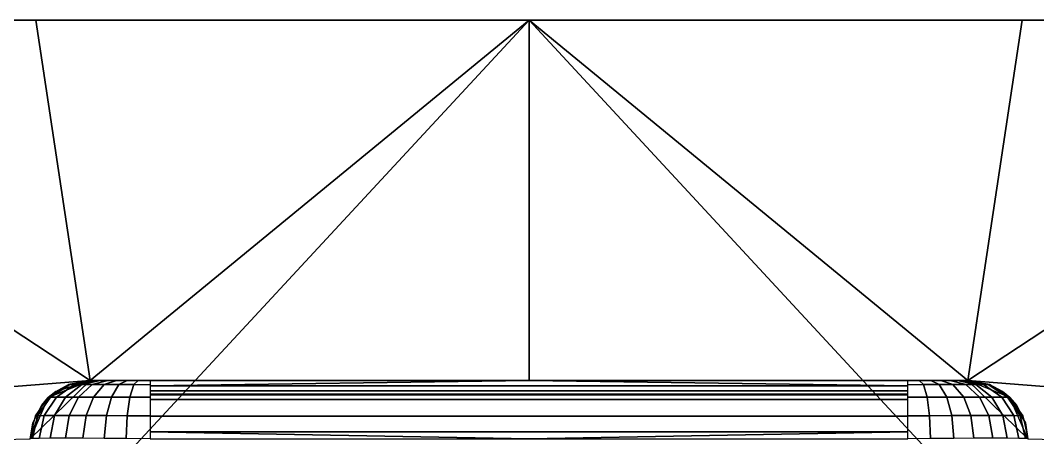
# Model space of a CAD drawing. Extents: x -30.2 to 30.1, y -17.9 to 0.1.
# Drawn here: x -4.23 to 4.23, y -3.34 to 0.13 of the extents above; entities that cross this region are included whole.
import ezdxf

# ---------------------------------------------------------------- set-up
doc = ezdxf.new("R2010")
doc.units = 0
doc.header["$MEASUREMENT"] = 0
doc.layers.add('Pux Jalapa', color=255, linetype='CONTINUOUS')

msp = doc.modelspace()

# ---------------------------------------------------------------- linework, layer by layer
at = {"layer": 'Pux Jalapa'}
for points in [[(-12.1304, -6.8943, -7.3802), (-12.3144, 0.1319, -7.5642), (-4.1789, -4.3812, -7.4461)], [(-12.3144, 0.1319, -7.5642), (0, 0.1319, -7.5642), (-4.1789, -4.3812, -7.4461)], [(-3.6522, -2.8681, 7.4857), (-8.2096, 0.1319, 7.5642), (-12.2182, -3.5435, 7.468)], [(-4.1048, 0.1319, 7.5642), (-8.2096, 0.1319, 7.5642), (-3.6522, -2.8681, 7.4857)], [(-3.6219, 0.1319, 7.5642), (-5.0706, 0.1319, 7.5642), (-4.9286, 0.1319, 5.6732)], [(-5.0706, 0.1319, -7.5642), (-3.6219, 0.1319, -7.5642), (-4.9286, 0.1319, -5.6732)], [(-2.9571, 0.1319, 3.7821), (-2.9571, 0.1319, 5.6732), (-4.9286, 0.1319, 5.6732), (-4.9286, 0.1319, 3.7821)], [(-2.9571, 0.1319, 1.8911), (-2.9571, 0.1319, 3.7821), (-4.9286, 0.1319, 3.7821), (-4.9286, 0.1319, 1.8911)], [(-2.9571, 0.1319, 0), (-2.9571, 0.1319, 1.8911), (-4.9286, 0.1319, 1.8911), (-4.9286, 0.1319, 0)], [(-2.9571, 0.1319, -1.8911), (-2.9571, 0.1319, 0), (-4.9286, 0.1319, 0), (-4.9286, 0.1319, -1.8911)], [(-2.9571, 0.1319, -3.7821), (-2.9571, 0.1319, -1.8911), (-4.9286, 0.1319, -1.8911), (-4.9286, 0.1319, -3.7821)], [(-2.9571, 0.1319, -5.6732), (-2.9571, 0.1319, -3.7821), (-4.9286, 0.1319, -3.7821), (-4.9286, 0.1319, -5.6732)], [(-4.9286, 0.1319, 5.6732), (-2.9571, 0.1319, 5.6732), (-3.6219, 0.1319, 7.5642)], [(-2.9571, 0.1319, -5.6732), (-4.9286, 0.1319, -5.6732), (-3.6219, 0.1319, -7.5642)], [(4.1789, -4.3812, -7.4461), (-4.1789, -4.3812, -7.4461), (0, 0.1319, -7.5642)], [(0, 0.1319, 7.5642), (-4.1048, 0.1319, 7.5642), (-3.6522, -2.8681, 7.4857)], [(-3.6522, -2.8681, 7.4857), (0, -2.8681, 7.4857), (0, 0.1319, 7.5642)], [(-2.1731, 0.1319, 7.5642), (-3.6219, 0.1319, 7.5642), (-2.9571, 0.1319, 5.6732)], [(-3.6219, 0.1319, -7.5642), (-2.1731, 0.1319, -7.5642), (-2.9571, 0.1319, -5.6732)], [(-0.9857, 0.1319, 3.7821), (-0.9857, 0.1319, 5.6732), (-2.9571, 0.1319, 5.6732), (-2.9571, 0.1319, 3.7821)], [(-0.9857, 0.1319, 1.8911), (-0.9857, 0.1319, 3.7821), (-2.9571, 0.1319, 3.7821), (-2.9571, 0.1319, 1.8911)], [(-0.9857, 0.1319, 0), (-0.9857, 0.1319, 1.8911), (-2.9571, 0.1319, 1.8911), (-2.9571, 0.1319, 0)], [(-0.9857, 0.1319, -1.8911), (-0.9857, 0.1319, 0), (-2.9571, 0.1319, 0), (-2.9571, 0.1319, -1.8911)], [(-0.9857, 0.1319, -3.7821), (-0.9857, 0.1319, -1.8911), (-2.9571, 0.1319, -1.8911), (-2.9571, 0.1319, -3.7821)], [(-0.9857, 0.1319, -5.6732), (-0.9857, 0.1319, -3.7821), (-2.9571, 0.1319, -3.7821), (-2.9571, 0.1319, -5.6732)], [(-2.9571, 0.1319, 5.6732), (-0.9857, 0.1319, 5.6732), (-2.1731, 0.1319, 7.5642)], [(-0.9857, 0.1319, -5.6732), (-2.9571, 0.1319, -5.6732), (-2.1731, 0.1319, -7.5642)], [(-0.7244, 0.1319, 7.5642), (-2.1731, 0.1319, 7.5642), (-0.9857, 0.1319, 5.6732)], [(-2.1731, 0.1319, -7.5642), (-0.7244, 0.1319, -7.5642), (-0.9857, 0.1319, -5.6732)], [(0.9857, 0.1319, 3.7821), (0.9857, 0.1319, 5.6732), (-0.9857, 0.1319, 5.6732), (-0.9857, 0.1319, 3.7821)], [(0.9857, 0.1319, 1.8911), (0.9857, 0.1319, 3.7821), (-0.9857, 0.1319, 3.7821), (-0.9857, 0.1319, 1.8911)], [(0.9857, 0.1319, 0), (0.9857, 0.1319, 1.8911), (-0.9857, 0.1319, 1.8911), (-0.9857, 0.1319, 0)], [(0.9857, 0.1319, -1.8911), (0.9857, 0.1319, 0), (-0.9857, 0.1319, 0), (-0.9857, 0.1319, -1.8911)], [(0.9857, 0.1319, -3.7821), (0.9857, 0.1319, -1.8911), (-0.9857, 0.1319, -1.8911), (-0.9857, 0.1319, -3.7821)], [(0.9857, 0.1319, -5.6732), (0.9857, 0.1319, -3.7821), (-0.9857, 0.1319, -3.7821), (-0.9857, 0.1319, -5.6732)], [(0.7244, 0.1319, 7.5642), (-0.7244, 0.1319, 7.5642), (-0.9857, 0.1319, 5.6732)], [(-0.9857, 0.1319, 5.6732), (0.9857, 0.1319, 5.6732), (0.7244, 0.1319, 7.5642)], [(0.9857, 0.1319, -5.6732), (-0.9857, 0.1319, -5.6732), (-0.7244, 0.1319, -7.5642)], [(-0.7244, 0.1319, -7.5642), (0.7244, 0.1319, -7.5642), (0.9857, 0.1319, -5.6732)], [(0, 0.1319, -7.5642), (12.3144, 0.1319, -7.5642), (4.1789, -4.3812, -7.4461)], [(4.1048, 0.1319, 7.5642), (0, 0.1319, 7.5642), (3.6522, -2.8681, 7.4857)], [(0, -2.8681, 7.4857), (3.6522, -2.8681, 7.4857), (0, 0.1319, 7.5642)], [(2.1731, 0.1319, 7.5642), (0.7244, 0.1319, 7.5642), (0.9857, 0.1319, 5.6732)], [(0.7244, 0.1319, -7.5642), (2.1731, 0.1319, -7.5642), (0.9857, 0.1319, -5.6732)], [(2.9571, 0.1319, 3.7821), (2.9571, 0.1319, 5.6732), (0.9857, 0.1319, 5.6732), (0.9857, 0.1319, 3.7821)], [(2.9571, 0.1319, 1.8911), (2.9571, 0.1319, 3.7821), (0.9857, 0.1319, 3.7821), (0.9857, 0.1319, 1.8911)], [(2.9571, 0.1319, 0), (2.9571, 0.1319, 1.8911), (0.9857, 0.1319, 1.8911), (0.9857, 0.1319, 0)], [(2.9571, 0.1319, -1.8911), (2.9571, 0.1319, 0), (0.9857, 0.1319, 0), (0.9857, 0.1319, -1.8911)], [(2.9571, 0.1319, -3.7821), (2.9571, 0.1319, -1.8911), (0.9857, 0.1319, -1.8911), (0.9857, 0.1319, -3.7821)], [(2.9571, 0.1319, -5.6732), (2.9571, 0.1319, -3.7821), (0.9857, 0.1319, -3.7821), (0.9857, 0.1319, -5.6732)], [(0.9857, 0.1319, 5.6732), (2.9571, 0.1319, 5.6732), (2.1731, 0.1319, 7.5642)], [(2.9571, 0.1319, -5.6732), (0.9857, 0.1319, -5.6732), (2.1731, 0.1319, -7.5642)], [(3.6219, 0.1319, 7.5642), (2.1731, 0.1319, 7.5642), (2.9571, 0.1319, 5.6732)], [(2.1731, 0.1319, -7.5642), (3.6219, 0.1319, -7.5642), (2.9571, 0.1319, -5.6732)], [(4.9286, 0.1319, 3.7821), (4.9286, 0.1319, 5.6732), (2.9571, 0.1319, 5.6732), (2.9571, 0.1319, 3.7821)], [(4.9286, 0.1319, 1.8911), (4.9286, 0.1319, 3.7821), (2.9571, 0.1319, 3.7821), (2.9571, 0.1319, 1.8911)], [(4.9286, 0.1319, 0), (4.9286, 0.1319, 1.8911), (2.9571, 0.1319, 1.8911), (2.9571, 0.1319, 0)], [(4.9286, 0.1319, -1.8911), (4.9286, 0.1319, 0), (2.9571, 0.1319, 0), (2.9571, 0.1319, -1.8911)], [(4.9286, 0.1319, -3.7821), (4.9286, 0.1319, -1.8911), (2.9571, 0.1319, -1.8911), (2.9571, 0.1319, -3.7821)], [(4.9286, 0.1319, -5.6732), (4.9286, 0.1319, -3.7821), (2.9571, 0.1319, -3.7821), (2.9571, 0.1319, -5.6732)], [(2.9571, 0.1319, 5.6732), (4.9286, 0.1319, 5.6732), (3.6219, 0.1319, 7.5642)], [(4.9286, 0.1319, -5.6732), (2.9571, 0.1319, -5.6732), (3.6219, 0.1319, -7.5642)], [(5.0706, 0.1319, 7.5642), (3.6219, 0.1319, 7.5642), (4.9286, 0.1319, 5.6732)], [(3.6219, 0.1319, -7.5642), (5.0706, 0.1319, -7.5642), (4.9286, 0.1319, -5.6732)], [(8.2096, 0.1319, 7.5642), (4.1048, 0.1319, 7.5642), (3.6522, -2.8681, 7.4857)], [(12.2182, -3.5435, 7.468), (8.2096, 0.1319, 7.5642), (3.6522, -2.8681, 7.4857)], [(12.3144, 0.1319, -7.5642), (12.1304, -6.8943, -7.3802), (4.1789, -4.3812, -7.4461)], [(-4.1521, -3.355, 7.4729), (-3.6522, -2.8681, 7.4857), (-12.2182, -3.5435, 7.468)], [(-3.6522, -2.8681, 7.4857), (-4.0011, -3.0099, 7.482), (-3.6522, -2.8681, 3.8958)], [(-3.6522, -2.8681, 3.8958), (-4.0011, -3.0099, 7.482), (-3.9396, -2.9589, 0.306)], [(-3.9396, -2.9589, 0.306), (-3.832, -2.9015, 0.306), (-3.6522, -2.8681, 3.8958)], [(-3.8232, -2.9029, 0.1767), (-3.836, -2.9031, 0.306), (-3.6522, -2.8681, 0.306), (-3.6432, -2.8681, 0.2114)], [(-3.6522, -2.8681, 0.306), (-3.6522, -2.8681, 3.8958), (-3.832, -2.9015, 0.306)], [(-3.7832, -2.9028, 0.0447), (-3.8232, -2.9029, 0.1767), (-3.6432, -2.8681, 0.2114), (-3.6142, -2.8681, 0.1147)], [(-3.7222, -2.9027, -0.0698), (-3.7832, -2.9028, 0.0447), (-3.6142, -2.8681, 0.1147), (-3.5697, -2.8681, 0.0308)], [(-3.635, -2.9026, -0.1766), (-3.7222, -2.9027, -0.0698), (-3.5697, -2.8681, 0.0308), (-3.5059, -2.8681, -0.0475)], [(-2.4348, -2.8681, 7.4857), (-3.6522, -2.8681, 7.4857), (-3.6522, -2.8681, 6.0497)], [(-3.6522, -2.8681, 6.0497), (-3.6522, -2.8681, 4.6138), (-1.8261, -2.8681, 5.5658)], [(-3.6522, -2.8681, 4.6138), (-3.6522, -2.8681, 3.1779), (-1.8261, -2.8681, 3.6459)], [(-3.6522, -2.8681, 3.1779), (-3.6522, -2.8681, 1.7419), (-1.8261, -2.8681, 1.726)], [(-3.6522, -2.8681, 1.7419), (-3.6522, -2.8681, 0.306), (-1.8261, -2.8681, 1.726)], [(-3.6522, -2.8681, 0.306), (-3.5059, -2.8681, -0.0475), (-3.1524, -2.8681, -0.1939)], [(-1.8261, -2.8681, 3.6459), (-1.8261, -2.8681, 5.5658), (-3.6522, -2.8681, 4.6138)], [(-1.8261, -2.8681, 1.726), (-1.8261, -2.8681, 3.6459), (-3.6522, -2.8681, 3.1779)], [(-1.8261, -2.8681, 5.5658), (-2.4348, -2.8681, 7.4857), (-3.6522, -2.8681, 6.0497)], [(-1.8261, -2.8681, 1.726), (-3.6522, -2.8681, 0.306), (-3.1524, -2.8681, -0.1939)], [(-3.535, -2.9027, -0.2593), (-3.635, -2.9026, -0.1766), (-3.5059, -2.8681, -0.0475), (-3.4326, -2.8681, -0.1079)], [(-3.4137, -2.9028, -0.3248), (-3.535, -2.9027, -0.2593), (-3.4326, -2.8681, -0.1079), (-3.3437, -2.8681, -0.1558)], [(-3.2897, -2.9029, -0.3632), (-3.4137, -2.9028, -0.3248), (-3.3437, -2.8681, -0.1558), (-3.2529, -2.8681, -0.1836)], [(-3.1524, -2.9031, -0.3776), (-3.2897, -2.9029, -0.3632), (-3.2529, -2.8681, -0.1836), (-3.1524, -2.8681, -0.1939)], [(0, -2.8681, -0.1939), (-3.1524, -2.8681, -0.1939), (-3.1524, -2.9119, -0.3985)], [(-3.1524, -2.9119, -0.3985), (3.1524, -2.9119, -0.3985), (0, -2.8681, -0.1939)], [(-3.1524, -2.8681, -0.1939), (-1.8915, -2.8681, -0.1939), (-1.8261, -2.8681, 1.726)], [(-1.2174, -2.8681, 7.4857), (-2.4348, -2.8681, 7.4857), (-1.8261, -2.8681, 5.5658)], [(-1.8915, -2.8681, -0.1939), (-0.6305, -2.8681, -0.1939), (-1.8261, -2.8681, 1.726)], [(0, -2.8681, 3.6459), (0, -2.8681, 5.5658), (-1.8261, -2.8681, 5.5658), (-1.8261, -2.8681, 3.6459)], [(0, -2.8681, 1.726), (0, -2.8681, 3.6459), (-1.8261, -2.8681, 3.6459), (-1.8261, -2.8681, 1.726)], [(-1.8261, -2.8681, 5.5658), (0, -2.8681, 5.5658), (-1.2174, -2.8681, 7.4857)], [(0, -2.8681, 1.726), (-1.8261, -2.8681, 1.726), (-0.6305, -2.8681, -0.1939)], [(0, -2.8681, 7.4857), (-1.2174, -2.8681, 7.4857), (0, -2.8681, 5.5658)], [(-0.6305, -2.8681, -0.1939), (0.6305, -2.8681, -0.1939), (0, -2.8681, 1.726)], [(3.1524, -2.8681, -0.1939), (0, -2.8681, -0.1939), (3.1524, -2.9119, -0.3985)], [(1.8261, -2.8681, 3.6459), (1.8261, -2.8681, 5.5658), (0, -2.8681, 5.5658), (0, -2.8681, 3.6459)], [(1.8261, -2.8681, 1.726), (1.8261, -2.8681, 3.6459), (0, -2.8681, 3.6459), (0, -2.8681, 1.726)], [(1.2174, -2.8681, 7.4857), (0, -2.8681, 7.4857), (0, -2.8681, 5.5658)], [(0, -2.8681, 5.5658), (1.8261, -2.8681, 5.5658), (1.2174, -2.8681, 7.4857)], [(1.8261, -2.8681, 1.726), (0, -2.8681, 1.726), (0.6305, -2.8681, -0.1939)], [(0.6305, -2.8681, -0.1939), (1.8915, -2.8681, -0.1939), (1.8261, -2.8681, 1.726)], [(2.4348, -2.8681, 7.4857), (1.2174, -2.8681, 7.4857), (1.8261, -2.8681, 5.5658)], [(3.6522, -2.8681, 0.306), (3.6522, -2.8681, 1.7419), (1.8261, -2.8681, 1.726)], [(3.6522, -2.8681, 1.7419), (3.6522, -2.8681, 3.1779), (1.8261, -2.8681, 1.726)], [(3.6522, -2.8681, 3.1779), (3.6522, -2.8681, 4.6138), (1.8261, -2.8681, 3.6459)], [(3.6522, -2.8681, 4.6138), (3.6522, -2.8681, 6.0497), (1.8261, -2.8681, 5.5658)], [(1.8915, -2.8681, -0.1939), (3.1524, -2.8681, -0.1939), (1.8261, -2.8681, 1.726)], [(1.8261, -2.8681, 5.5658), (1.8261, -2.8681, 3.6459), (3.6522, -2.8681, 4.6138)], [(1.8261, -2.8681, 3.6459), (1.8261, -2.8681, 1.726), (3.6522, -2.8681, 3.1779)], [(3.1524, -2.8681, -0.1939), (3.6522, -2.8681, 0.306), (1.8261, -2.8681, 1.726)], [(1.8261, -2.8681, 5.5658), (3.6522, -2.8681, 6.0497), (2.4348, -2.8681, 7.4857)], [(3.6522, -2.8681, 6.0497), (3.6522, -2.8681, 7.4857), (2.4348, -2.8681, 7.4857)], [(3.2817, -2.9029, -0.3648), (3.1524, -2.9031, -0.3776), (3.1524, -2.8681, -0.1939), (3.247, -2.8681, -0.1848)], [(3.1524, -2.8681, -0.1939), (3.5059, -2.8681, -0.0475), (3.6522, -2.8681, 0.306)], [(3.4137, -2.9028, -0.3248), (3.2817, -2.9029, -0.3648), (3.247, -2.8681, -0.1848), (3.3437, -2.8681, -0.1558)], [(3.5282, -2.9027, -0.2638), (3.4137, -2.9028, -0.3248), (3.3437, -2.8681, -0.1558), (3.4276, -2.8681, -0.1113)], [(3.635, -2.9026, -0.1766), (3.5282, -2.9027, -0.2638), (3.4276, -2.8681, -0.1113), (3.5059, -2.8681, -0.0475)], [(3.7177, -2.9027, -0.0766), (3.635, -2.9026, -0.1766), (3.5059, -2.8681, -0.0475), (3.5663, -2.8681, 0.0258)], [(3.7832, -2.9028, 0.0447), (3.7177, -2.9027, -0.0766), (3.5663, -2.8681, 0.0258), (3.6142, -2.8681, 0.1147)], [(3.8216, -2.9029, 0.1687), (3.7832, -2.9028, 0.0447), (3.6142, -2.8681, 0.1147), (3.642, -2.8681, 0.2055)], [(3.836, -2.9031, 0.306), (3.8216, -2.9029, 0.1687), (3.642, -2.8681, 0.2055), (3.6522, -2.8681, 0.306)], [(4.0011, -3.0099, 7.482), (3.6522, -2.8681, 7.4857), (3.832, -2.9015, 3.8951)], [(3.6522, -2.8681, 7.4857), (3.6522, -2.8681, 5.0924), (3.832, -2.9015, 3.8951)], [(3.6522, -2.8681, 5.0924), (3.6522, -2.8681, 2.6992), (3.832, -2.9015, 3.8951)], [(3.6522, -2.8681, 2.6992), (3.6522, -2.8681, 0.306), (3.832, -2.9015, 0.306)], [(3.832, -2.9015, 0.306), (3.832, -2.9015, 3.8951), (3.6522, -2.8681, 2.6992)], [(3.6522, -2.8681, 7.4857), (4.1521, -3.355, 7.4729), (12.2182, -3.5435, 7.468)], [(-3.9881, -2.9977, 0.306), (-3.9396, -2.9589, 0.306), (-4.0011, -3.0099, 7.482)], [(-3.9832, -3.0074, 0.1459), (-3.9993, -3.0082, 0.306), (-3.836, -2.9031, 0.306), (-3.8232, -2.9029, 0.1767)], [(-3.9336, -3.0068, -0.0176), (-3.9832, -3.0074, 0.1459), (-3.8232, -2.9029, 0.1767), (-3.7832, -2.9028, 0.0447)], [(-3.8579, -3.0065, -0.1593), (-3.9336, -3.0068, -0.0176), (-3.7832, -2.9028, 0.0447), (-3.7222, -2.9027, -0.0698)], [(-3.7499, -3.0063, -0.2915), (-3.8579, -3.0065, -0.1593), (-3.7222, -2.9027, -0.0698), (-3.635, -2.9026, -0.1766)], [(-3.6261, -3.0064, -0.3939), (-3.7499, -3.0063, -0.2915), (-3.635, -2.9026, -0.1766), (-3.535, -2.9027, -0.2593)], [(-3.476, -3.0068, -0.4752), (-3.6261, -3.0064, -0.3939), (-3.535, -2.9027, -0.2593), (-3.4137, -2.9028, -0.3248)], [(-3.3224, -3.0074, -0.5228), (-3.476, -3.0068, -0.4752), (-3.4137, -2.9028, -0.3248), (-3.2897, -2.9029, -0.3632)], [(-3.1524, -3.0082, -0.5409), (-3.3224, -3.0074, -0.5228), (-3.2897, -2.9029, -0.3632), (-3.1524, -2.9031, -0.3776)], [(-3.1524, -2.9541, -0.4743), (3.1524, -2.9541, -0.4743), (3.1524, -2.9119, -0.3985), (-3.1524, -2.9119, -0.3985)], [(-3.1524, -2.9821, -0.5117), (3.1524, -2.9821, -0.5117), (3.1524, -2.9541, -0.4743), (-3.1524, -2.9541, -0.4743)], [(3.3125, -3.0074, -0.5248), (3.1524, -3.0082, -0.5409), (3.1524, -2.9031, -0.3776), (3.2817, -2.9029, -0.3648)], [(3.476, -3.0068, -0.4752), (3.3125, -3.0074, -0.5248), (3.2817, -2.9029, -0.3648), (3.4137, -2.9028, -0.3248)], [(3.6177, -3.0065, -0.3995), (3.476, -3.0068, -0.4752), (3.4137, -2.9028, -0.3248), (3.5282, -2.9027, -0.2638)], [(3.7499, -3.0063, -0.2915), (3.6177, -3.0065, -0.3995), (3.5282, -2.9027, -0.2638), (3.635, -2.9026, -0.1766)], [(3.8523, -3.0064, -0.1677), (3.7499, -3.0063, -0.2915), (3.635, -2.9026, -0.1766), (3.7177, -2.9027, -0.0766)], [(3.9336, -3.0068, -0.0176), (3.8523, -3.0064, -0.1677), (3.7177, -2.9027, -0.0766), (3.7832, -2.9028, 0.0447)], [(3.9812, -3.0074, 0.136), (3.9336, -3.0068, -0.0176), (3.7832, -2.9028, 0.0447), (3.8216, -2.9029, 0.1687)], [(3.9993, -3.0082, 0.306), (3.9812, -3.0074, 0.136), (3.8216, -2.9029, 0.1687), (3.836, -2.9031, 0.306)], [(3.832, -2.9015, 3.8951), (3.832, -2.9015, 0.306), (3.9396, -2.9589, 0.306), (3.9396, -2.9589, 3.8951)], [(3.832, -2.9015, 3.8951), (3.9396, -2.9589, 3.8951), (4.0011, -3.0099, 7.482)], [(3.9396, -2.9589, 3.8951), (3.9396, -2.9589, 0.306), (3.9881, -2.9977, 0.306), (3.9881, -2.9977, 3.8951)], [(3.9396, -2.9589, 3.8951), (3.9881, -2.9977, 3.8951), (4.0011, -3.0099, 7.482)], [(-4.0011, -3.0099, 7.482), (-4.1521, -3.355, 7.4729), (-4.1521, -3.355, 3.8895)], [(-4.0011, -3.0099, 7.482), (-4.1521, -3.355, 3.8895), (-4.0559, -3.073, 0.306)], [(-4.0904, -3.1617, 0.1252), (-4.1084, -3.1633, 0.306), (-3.9993, -3.0082, 0.306), (-3.9832, -3.0074, 0.1459)], [(-4.0345, -3.1605, -0.0594), (-4.0904, -3.1617, 0.1252), (-3.9832, -3.0074, 0.1459), (-3.9336, -3.0068, -0.0176)], [(-4.0559, -3.073, 0.306), (-4.0192, -3.0284, 0.306), (-4.0011, -3.0099, 7.482)], [(-3.9491, -3.1598, -0.2195), (-4.0345, -3.1605, -0.0594), (-3.9336, -3.0068, -0.0176), (-3.8579, -3.0065, -0.1593)], [(-4.0192, -3.0284, 0.306), (-3.9881, -2.9977, 0.306), (-4.0011, -3.0099, 7.482)], [(-3.8272, -3.1595, -0.3688), (-3.9491, -3.1598, -0.2195), (-3.8579, -3.0065, -0.1593), (-3.7499, -3.0063, -0.2915)], [(-3.6873, -3.1597, -0.4843), (-3.8272, -3.1595, -0.3688), (-3.7499, -3.0063, -0.2915), (-3.6261, -3.0064, -0.3939)], [(-3.5178, -3.1605, -0.5761), (-3.6873, -3.1597, -0.4843), (-3.6261, -3.0064, -0.3939), (-3.476, -3.0068, -0.4752)], [(-3.3443, -3.1616, -0.6297), (-3.5178, -3.1605, -0.5761), (-3.476, -3.0068, -0.4752), (-3.3224, -3.0074, -0.5228)], [(-3.1524, -3.1633, -0.65), (-3.3443, -3.1616, -0.6297), (-3.3224, -3.0074, -0.5228), (-3.1524, -3.0082, -0.5409)], [(-3.1524, -2.9874, -0.518), (3.1524, -2.9874, -0.518), (3.1524, -2.9821, -0.5117), (-3.1524, -2.9821, -0.5117)], [(-3.1524, -3.0275, -0.5599), (3.1524, -3.0275, -0.5599), (3.1524, -2.9874, -0.518), (-3.1524, -2.9874, -0.518)], [(-3.1524, -3.1643, -0.6504), (3.1524, -3.1643, -0.6504), (3.1524, -3.0275, -0.5599), (-3.1524, -3.0275, -0.5599)], [(3.3332, -3.1617, -0.632), (3.1524, -3.1633, -0.65), (3.1524, -3.0082, -0.5409), (3.3125, -3.0074, -0.5248)], [(3.5178, -3.1605, -0.5761), (3.3332, -3.1617, -0.632), (3.3125, -3.0074, -0.5248), (3.476, -3.0068, -0.4752)], [(3.6779, -3.1598, -0.4907), (3.5178, -3.1605, -0.5761), (3.476, -3.0068, -0.4752), (3.6177, -3.0065, -0.3995)], [(3.8272, -3.1595, -0.3688), (3.6779, -3.1598, -0.4907), (3.6177, -3.0065, -0.3995), (3.7499, -3.0063, -0.2915)], [(3.9427, -3.1597, -0.2289), (3.8272, -3.1595, -0.3688), (3.7499, -3.0063, -0.2915), (3.8523, -3.0064, -0.1677)], [(4.0345, -3.1605, -0.0594), (3.9427, -3.1597, -0.2289), (3.8523, -3.0064, -0.1677), (3.9336, -3.0068, -0.0176)], [(4.0881, -3.1616, 0.114), (4.0345, -3.1605, -0.0594), (3.9336, -3.0068, -0.0176), (3.9812, -3.0074, 0.136)], [(4.1084, -3.1633, 0.306), (4.0881, -3.1616, 0.114), (3.9812, -3.0074, 0.136), (3.9993, -3.0082, 0.306)], [(3.9881, -2.9977, 3.8951), (3.9881, -2.9977, 0.306), (4.0192, -3.0284, 0.306), (4.0192, -3.0284, 3.8951)], [(3.9881, -2.9977, 3.8951), (4.0192, -3.0284, 3.8951), (4.0011, -3.0099, 7.482)], [(4.1521, -3.355, 7.4729), (4.0011, -3.0099, 7.482), (4.1303, -3.2215, 3.8951)], [(4.0559, -3.073, 3.8951), (4.1303, -3.2215, 3.8951), (4.0011, -3.0099, 7.482)], [(4.0192, -3.0284, 3.8951), (4.0559, -3.073, 3.8951), (4.0011, -3.0099, 7.482)], [(4.0192, -3.0284, 3.8951), (4.0192, -3.0284, 0.306), (4.0559, -3.073, 0.306), (4.0559, -3.073, 3.8951)], [(-4.1303, -3.2215, 0.306), (-4.0559, -3.073, 0.306), (-4.1521, -3.355, 3.8895)], [(4.0559, -3.073, 3.8951), (4.0559, -3.073, 0.306), (4.1303, -3.2215, 0.306), (4.1303, -3.2215, 3.8951)], [(-4.1339, -3.3528, 0.1168), (-4.1521, -3.355, 0.306), (-4.1084, -3.1633, 0.306), (-4.0904, -3.1617, 0.1252)], [(-4.0759, -3.351, -0.0765), (-4.1339, -3.3528, 0.1168), (-4.0904, -3.1617, 0.1252), (-4.0345, -3.1605, -0.0594)], [(-3.9867, -3.35, -0.2443), (-4.0759, -3.351, -0.0765), (-4.0345, -3.1605, -0.0594), (-3.9491, -3.1598, -0.2195)], [(-3.8592, -3.3496, -0.4008), (-3.9867, -3.35, -0.2443), (-3.9491, -3.1598, -0.2195), (-3.8272, -3.1595, -0.3688)], [(-3.7126, -3.3499, -0.5217), (-3.8592, -3.3496, -0.4008), (-3.8272, -3.1595, -0.3688), (-3.6873, -3.1597, -0.4843)], [(-3.5349, -3.351, -0.6175), (-3.7126, -3.3499, -0.5217), (-3.6873, -3.1597, -0.4843), (-3.5178, -3.1605, -0.5761)], [(-3.3533, -3.3526, -0.6732), (-3.5349, -3.351, -0.6175), (-3.5178, -3.1605, -0.5761), (-3.3443, -3.1616, -0.6297)], [(-3.1524, -3.355, -0.6937), (-3.3533, -3.3526, -0.6732), (-3.3443, -3.1616, -0.6297), (-3.1524, -3.1633, -0.65)], [(-3.1524, -3.2959, -0.6886), (3.1524, -3.2959, -0.6886), (3.1524, -3.1643, -0.6504), (-3.1524, -3.1643, -0.6504)], [(3.3416, -3.3528, -0.6755), (3.1524, -3.355, -0.6937), (3.1524, -3.1633, -0.65), (3.3332, -3.1617, -0.632)], [(3.5349, -3.351, -0.6175), (3.3416, -3.3528, -0.6755), (3.3332, -3.1617, -0.632), (3.5178, -3.1605, -0.5761)], [(3.7027, -3.35, -0.5284), (3.5349, -3.351, -0.6175), (3.5178, -3.1605, -0.5761), (3.6779, -3.1598, -0.4907)], [(3.8592, -3.3496, -0.4008), (3.7027, -3.35, -0.5284), (3.6779, -3.1598, -0.4907), (3.8272, -3.1595, -0.3688)], [(3.9801, -3.3499, -0.2542), (3.8592, -3.3496, -0.4008), (3.8272, -3.1595, -0.3688), (3.9427, -3.1597, -0.2289)], [(4.0759, -3.351, -0.0765), (3.9801, -3.3499, -0.2542), (3.9427, -3.1597, -0.2289), (4.0345, -3.1605, -0.0594)], [(4.1316, -3.3526, 0.1051), (4.0759, -3.351, -0.0765), (4.0345, -3.1605, -0.0594), (4.0881, -3.1616, 0.114)], [(4.1521, -3.355, 0.306), (4.1316, -3.3526, 0.1051), (4.0881, -3.1616, 0.114), (4.1084, -3.1633, 0.306)], [(-4.1521, -3.355, 3.8895), (-4.1521, -3.355, 0.306), (-4.1303, -3.2215, 0.306)], [(-3.1524, -3.355, -0.6937), (0, -3.355, -0.6937), (-3.1524, -3.2959, -0.6886)], [(3.1524, -3.2959, -0.6886), (-3.1524, -3.2959, -0.6886), (0, -3.355, -0.6937)], [(0, -3.355, -0.6937), (3.1524, -3.355, -0.6937), (3.1524, -3.2959, -0.6886)], [(4.1521, -3.355, 0.306), (4.1521, -3.355, 2.695), (4.1303, -3.2215, 0.306)], [(4.1521, -3.355, 2.695), (4.1521, -3.355, 5.0839), (4.1303, -3.2215, 3.8951)], [(4.1521, -3.355, 5.0839), (4.1521, -3.355, 7.4729), (4.1303, -3.2215, 3.8951)], [(4.1303, -3.2215, 3.8951), (4.1303, -3.2215, 0.306), (4.1521, -3.355, 2.695)]]:
    msp.add_3dface(points, dxfattribs=at)

doc.saveas('drawing.dxf')
